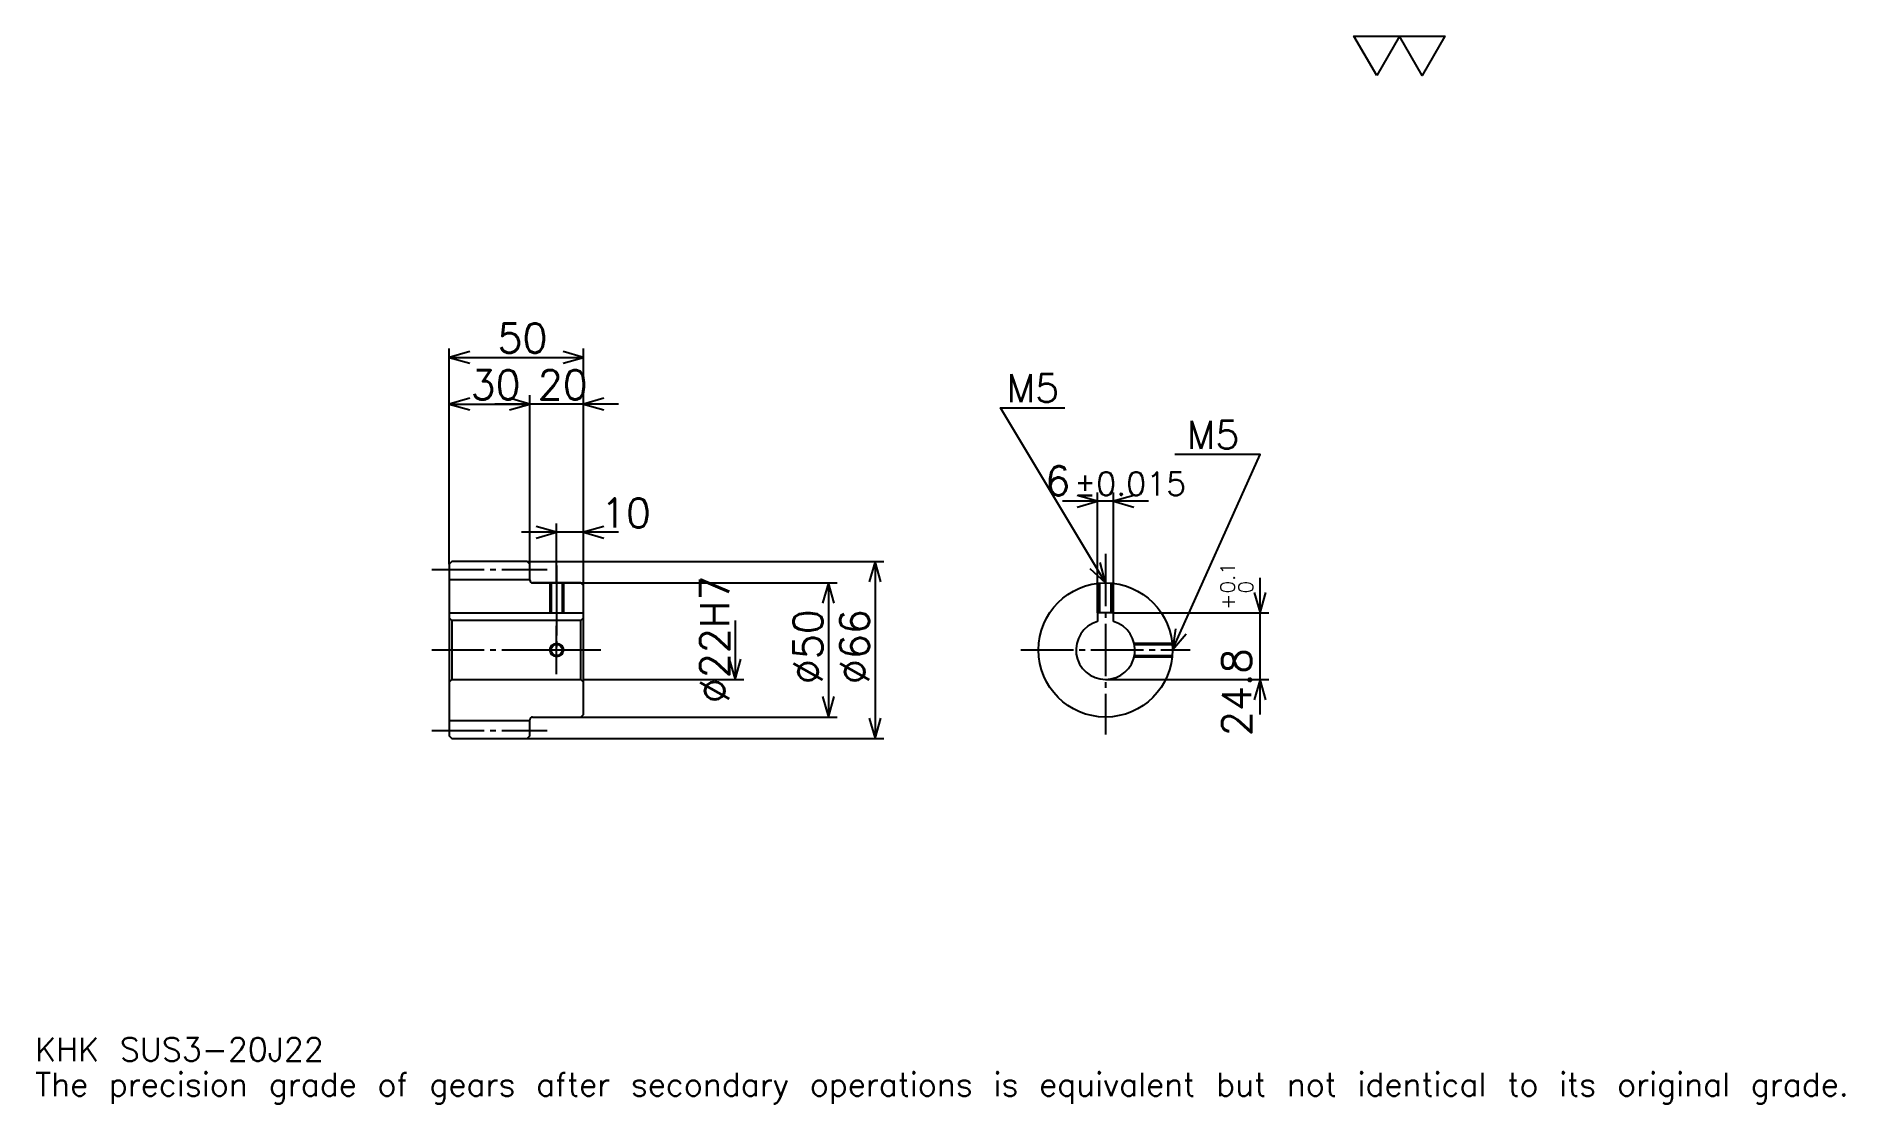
# Model space of a CAD drawing. Extents: x 22 to 696, y 8 to 406.
import ezdxf

# ---------------------------------------------------------------- set-up
doc = ezdxf.new("R2010")
doc.units = 0
doc.linetypes.add('DASHDOT', pattern=[26.086956, 19.565217, -2.173913, 2.173913, -2.173913])
doc.layers.get('0').update_dxf_attribs({"linetype": 'CONTINUOUS'})
doc.layers.add('DASHDOT', color=6, linetype='DASHDOT')
doc.styles.add('KANJI', font='TXT', dxfattribs={"bigfont": 'BIGFONT'})

msp = doc.modelspace()

# ---------------------------------------------------------------- linework, layer by layer
at = {"color": 5}
for p, q in [((176.086945, 210.17392), (176.086945, 289.521759)), ((176.086945, 286.260864), (226.086945, 286.260864)), ((226.086945, 210.17392), (226.086945, 289.521759)), ((206.086945, 210.17392), (206.086945, 272.130432)), ((176.086945, 268.869568), (206.086945, 268.869568)), ((239.130432, 268.869568), (193.043472, 268.869568)), ((436.695648, 232.608704), (404.608704, 232.608704)), ((417.652161, 190.973923), (417.652161, 235.869568)), ((423.652161, 190.973923), (423.652161, 235.869568)), ((216.086945, 210.17392), (216.086945, 224.304352)), ((239.130432, 221.043488), (203.043472, 221.043488)), ((176.086945, 209.17392), (176.086945, 210.17392)), ((205.086945, 210.17392), (226.086945, 210.17392)), ((206.086945, 209.17392), (206.086945, 210.17392)), ((216.086945, 202.17392), (216.086945, 210.17392)), ((216.086945, 202.17392), (216.086945, 210.17392)), ((226.086945, 210.17392), (338.043457, 210.17392)), ((226.086945, 201.17392), (226.086945, 210.17392)), ((334.782593, 210.17392), (334.782593, 144.17392)), ((478.260864, 153.130447), (478.260864, 204.017395)), ((207.086945, 202.17392), (226.086945, 202.17392)), ((226.086945, 202.17392), (320.652161, 202.17392)), ((317.391296, 202.17392), (317.391296, 152.17392)), ((423.652161, 190.973923), (481.521729, 190.973923)), ((282.608704, 188.17392), (282.608704, 166.17392)), ((226.086945, 166.17392), (285.869568, 166.17392)), ((420.652161, 166.17392), (481.521729, 166.17392)), ((207.086945, 152.17392), (226.086945, 152.17392)), ((226.086945, 152.17392), (320.652161, 152.17392)), ((205.086945, 144.17392), (226.086945, 144.17392)), ((226.086945, 144.17392), (338.043457, 144.17392))]:
    msp.add_line(p, q, dxfattribs=at)
at = {"color": 4}
for p, q in [((176.086945, 203.42392), (206.086945, 203.42392)), ((176.086945, 190.973923), (226.086945, 190.973923)), ((225.086945, 188.17392), (226.086945, 189.17392)), ((177.086945, 188.17392), (177.086945, 166.17392)), ((225.086945, 166.17392), (226.086945, 165.17392)), ((176.086945, 150.92392), (206.086945, 150.92392))]:
    msp.add_line(p, q, dxfattribs=at)
at = {"color": 7}
msp.add_lwpolyline([(521.739136, 391.304352), (513.260864, 406), (547.17395, 406), (538.695679, 391.304352), (530.217407, 406), (521.739136, 391.304352)], dxfattribs=at)
at = {"color": 5}
for points in [[(183.695633, 288.434784), (176.086945, 286.260864), (183.695633, 284.086975)], [(218.478241, 284.086975), (226.086945, 286.260864), (218.478241, 288.434784)], [(183.695633, 271.043488), (176.086945, 268.869568), (183.695633, 266.695648)], [(198.478241, 266.695648), (206.086945, 268.869568), (198.478241, 271.043488)], [(198.478241, 266.695648), (206.086945, 268.869568), (198.478241, 271.043488)], [(233.695648, 271.043488), (226.086945, 268.869568), (233.695648, 266.695648)], [(420.652161, 202.17392), (381.521729, 267.391296), (405.434753, 267.391296)], [(445.652161, 177.17392), (478.260864, 250), (446.521729, 250)], [(410.043457, 230.434784), (417.652161, 232.608704), (410.043457, 234.782623)], [(431.260864, 234.782623), (423.652161, 232.608704), (431.260864, 230.434784)], [(208.478241, 218.869568), (216.086945, 221.043488), (208.478241, 223.217392)], [(233.695648, 223.217392), (226.086945, 221.043488), (233.695648, 218.869568)], [(336.956512, 202.565216), (334.782593, 210.17392), (332.608673, 202.565216)], [(414.873413, 207.579849), (420.652161, 202.17392), (418.601624, 209.816788)], [(319.565216, 194.565216), (317.391296, 202.17392), (315.217377, 194.565216)], [(476.086945, 198.582611), (478.260864, 190.973923), (480.434784, 198.582611)], [(446.777466, 185.006653), (445.652161, 177.17392), (450.745667, 183.229858)], [(280.434784, 173.782608), (282.608704, 166.17392), (284.782593, 173.782608)], [(480.434784, 158.565231), (478.260864, 166.17392), (476.086945, 158.565231)], [(315.217377, 159.782623), (317.391296, 152.17392), (319.565216, 159.782623)], [(332.608673, 151.782623), (334.782593, 144.17392), (336.956512, 151.782623)]]:
    msp.add_lwpolyline(points, dxfattribs=at)
at = {"color": 4}
for points in [[(206.086945, 203.17392), (206.086945, 209.17392), (205.086945, 210.17392), (177.086945, 210.17392), (176.086945, 209.17392), (176.086945, 165.17392)], [(207.086945, 152.17392), (225.086945, 152.17392), (226.086945, 153.17392), (226.086945, 201.17392), (225.086945, 202.17392), (207.086945, 202.17392)], [(213.586945, 202.17392), (213.586945, 190.973923)], [(214.021942, 202.17392), (214.021942, 190.973923)], [(218.151947, 202.17392), (218.151947, 190.973923)], [(218.586945, 202.17392), (218.586945, 190.973923)], [(418.152161, 190.973923), (418.152161, 202.048599)], [(418.587158, 190.973923), (418.587158, 202.088486)], [(422.717163, 190.973923), (422.717163, 202.088486)], [(423.152161, 190.973923), (423.152161, 202.048599)], [(176.086945, 165.17392), (177.086945, 166.17392), (225.086945, 166.17392), (225.086945, 188.17392), (177.086945, 188.17392), (176.086945, 189.17392)], [(423.652161, 187.756927), (423.652161, 190.973923), (417.652161, 190.973923), (417.652161, 187.756927)], [(431.364319, 179.67392), (445.526855, 179.67392)], [(431.456604, 179.238922), (445.566742, 179.238922)], [(431.364319, 174.67392), (445.526855, 174.67392)], [(431.456604, 175.108917), (445.566742, 175.108917)], [(176.086945, 165.17392), (176.086945, 145.17392), (177.086945, 144.17392), (205.086945, 144.17392), (206.086945, 145.17392), (206.086945, 151.17392)]]:
    msp.add_lwpolyline(points, dxfattribs=at)
for centre, radius in [((420.652161, 177.17392), 25), ((216.086945, 177.17392), 2.065)]:
    msp.add_circle(centre, radius, dxfattribs=at)
at = {"color": 7}
msp.add_circle((216.086945, 177.17392), 2.5, dxfattribs=at)
at = {"color": 4}
for centre, radius, start, end in [((207.086945, 203.17392), 1, 180, 270), ((420.652161, 177.17392), 11, 105.826620886, 74.173379114), ((207.086945, 151.17392), 1, 90, 180)]:
    msp.add_arc(centre, radius, start, end, dxfattribs=at)
at = {"layer": 'DASHDOT', "color": 7}
for p, q in [((420.652161, 213.043488), (420.652161, 145.652176)), ((169.565201, 207.17392), (212.608688, 207.17392)), ((216.086945, 202.17392), (216.086945, 177.17392)), ((169.565201, 177.17392), (232.608688, 177.17392)), ((389.130432, 177.17392), (452.173889, 177.17392)), ((169.565201, 147.17392), (212.608688, 147.17392))]:
    msp.add_line(p, q, dxfattribs=at)
for points in [[(216.086945, 208.695663), (216.086945, 184.452179)], [(216.086945, 168.152176), (216.086945, 186.195663)], [(207.065201, 177.17392), (225.108688, 177.17392)]]:
    msp.add_lwpolyline(points, dxfattribs=at)

# ---------------------------------------------------------------- texts
at = {"color": 7, "style": 'KANJI'}
for s, height, p in [('50', 10.869565, (194.021729, 288)), ('30', 10.869565, (184.021729, 270.608704)), ('20', 10.869565, (209.021729, 270.608704)), ('M5', 10.434783, (383.695618, 269.565216)), ('M5', 10.434783, (450.869568, 252.17392)), ('6', 10.869565, (398.21521, 234.782623)), ('%%p0.015', 8.695652, (408.974762, 234.782623)), ('10', 10.869565, (232.608688, 222.782623)), ('KHK SUS3-20J22', 8.695652, (21.73913, 23.913044)), ('The precision grade of gears after secondary operations is equivalent but not identical to its original grade.', 8.695652, (21.73913, 10.869565))]:
    msp.add_text(s, height=height, dxfattribs=at).set_placement(p)
for s, height, p in [('%%c22H7', 10.869565, (280.434784, 157.33696)), ('0.1', 5.434783, (468.913025, 198.235626)), ('+', 5.434783, (468.913025, 192.148682)), ('0', 5.434783, (475.652161, 198.235626)), ('%%c50', 10.869565, (315.217377, 164.402176)), ('%%c66', 10.869565, (332.608673, 164.402176)), ('24.8', 10.869565, (475, 145.100891))]:
    msp.add_text(s, height=height, rotation=90, dxfattribs=at).set_placement(p)

doc.saveas('drawing.dxf')
